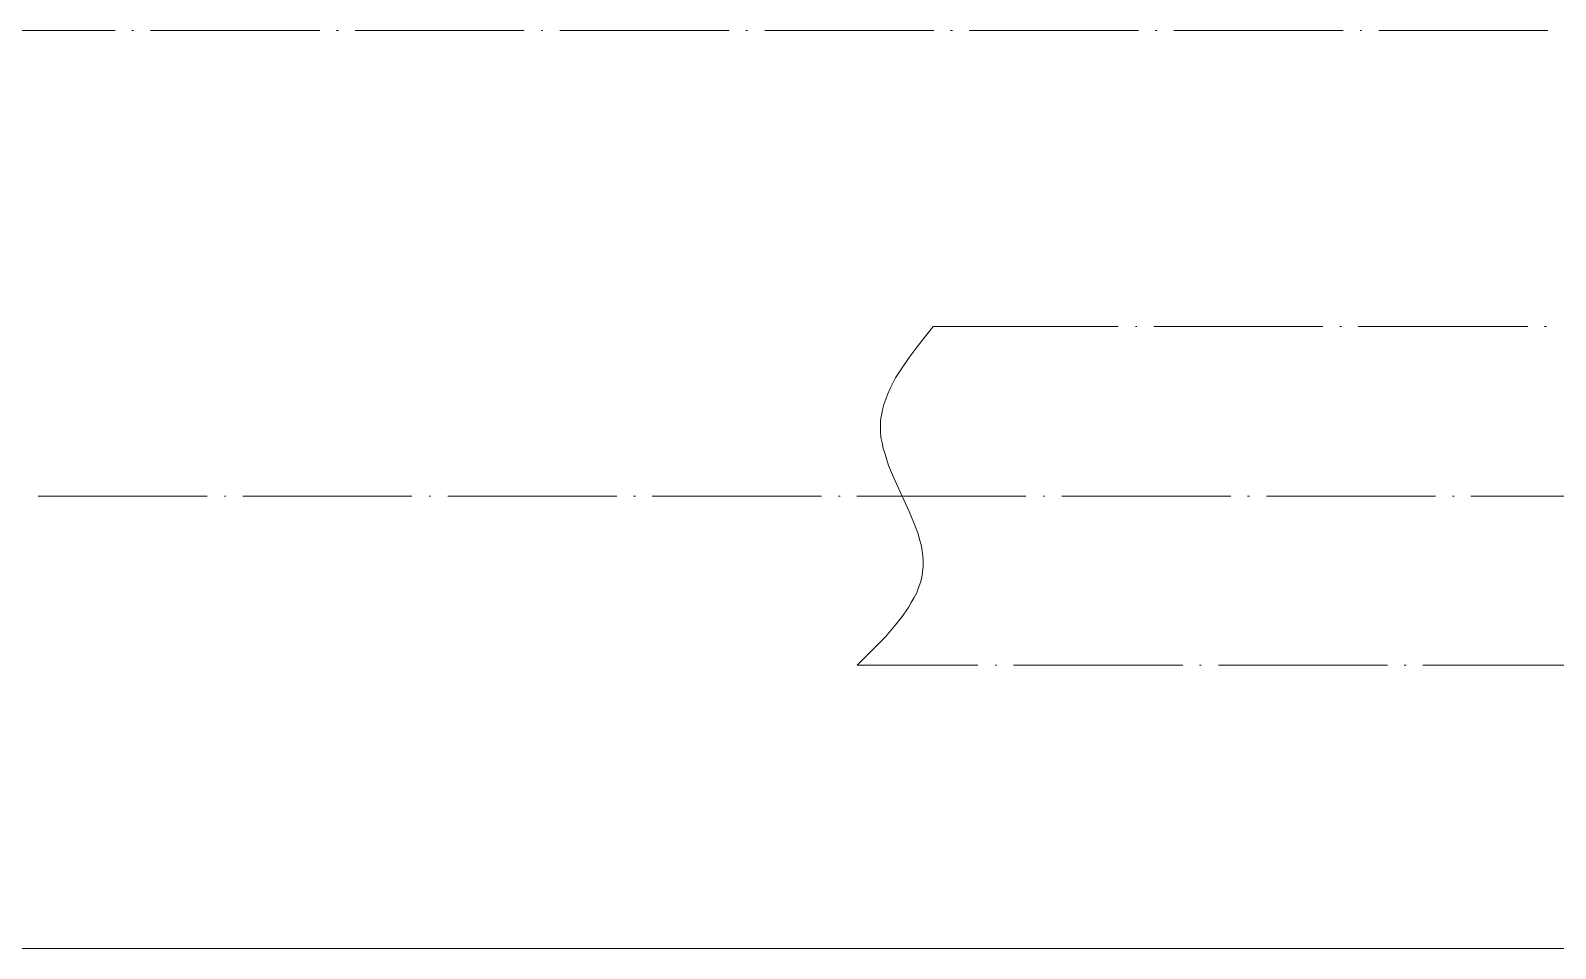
# Model space of a CAD drawing. Header units: millimetres. Extents: x 261 to 114907, y 32 to 1998430.
# Drawn here: x 68872 to 70675, y 1986487 to 1987572 of the extents above; entities that cross this region are included whole.
import ezdxf

# ---------------------------------------------------------------- set-up
doc = ezdxf.new("R2010")
doc.units = ezdxf.units.MM

msp = doc.modelspace()

# ---------------------------------------------------------------- linework, layer by layer
at = {"color": 0, "lineweight": 0}
for points in [[(68771.6, 1987572.4), (68971.6, 1987572.4)], [(68991.4, 1987572.4), (68993.5, 1987572.4)], [(69013.3, 1987572.4), (69213.7, 1987572.4)], [(69233.5, 1987572.4), (69235.7, 1987572.4)], [(69255.5, 1987572.4), (69455.5, 1987572.4)], [(69475.7, 1987572.4), (69477.4, 1987572.4)], [(69497.7, 1987572.4), (69697.6, 1987572.4)], [(69717.5, 1987572.4), (69719.6, 1987572.4)], [(69739.9, 1987572.4), (69939.8, 1987572.4)], [(69959.6, 1987572.4), (69961.8, 1987572.4)], [(69981.6, 1987572.4), (70182, 1987572.4)], [(70201.8, 1987572.4), (70204, 1987572.4)], [(70223.8, 1987572.4), (70423.7, 1987572.4)], [(70444, 1987572.4), (70445.7, 1987572.4)], [(70466, 1987572.4), (70665.9, 1987572.4)], [(69849.3, 1986822.2), (69871.7, 1986844.6), (69882.5, 1986855.8), (69892.4, 1986867.4), (69901.5, 1986878.6), (69909.7, 1986890.2), (69913.1, 1986896.3), (69916.6, 1986902.3), (69919.6, 1986907.9), (69921.7, 1986913.9), (69923.9, 1986920), (69925.6, 1986926), (69926.5, 1986932.5), (69927.3, 1986938.5), (69927.3, 1986945), (69926.9, 1986951.4), (69926, 1986957.9), (69924.7, 1986964.4), (69923, 1986970.8), (69921.3, 1986977.3), (69916.1, 1986990.6), (69910.5, 1987004), (69904.5, 1987017.8), (69892, 1987044.5), (69886.4, 1987058.3), (69882.1, 1987071.7), (69879.9, 1987078.5), (69878.6, 1987085), (69877.3, 1987091.5), (69876.9, 1987098.4), (69876.9, 1987104.8), (69876.9, 1987111.3), (69877.8, 1987117.8), (69879.1, 1987124.2), (69880.8, 1987130.3), (69882.9, 1987136.7), (69885.5, 1987142.8), (69888.1, 1987149.2), (69894.6, 1987161.7), (69902.3, 1987173.8), (69910.5, 1987185.8), (69920, 1987198.3), (69939, 1987222.5)], [(70157.9, 1987222.5), (69939, 1987222.5)], [(70179.8, 1987222.5), (70178.1, 1987222.5)], [(70400, 1987222.5), (70200.1, 1987222.5)], [(70422, 1987222.5), (70419.9, 1987222.5)], [(70642.2, 1987222.5), (70441.8, 1987222.5)], [(70664.2, 1987222.5), (70662, 1987222.5)], [(68880.6, 1987022.1), (69080.6, 1987022.1)], [(69100.8, 1987022.1), (69102.5, 1987022.1)], [(69122.8, 1987022.1), (69322.7, 1987022.1)], [(69343, 1987022.1), (69344.7, 1987022.1)], [(69365, 1987022.1), (69564.9, 1987022.1)], [(69584.7, 1987022.1), (69586.9, 1987022.1)], [(69606.7, 1987022.1), (69807.1, 1987022.1)], [(69826.9, 1987022.1), (69829.1, 1987022.1)], [(69848.9, 1987022.1), (70048.8, 1987022.1)], [(70069.1, 1987022.1), (70070.8, 1987022.1)], [(70091.1, 1987022.1), (70291, 1987022.1)], [(70310.8, 1987022.1), (70313, 1987022.1)], [(70333.3, 1987022.1), (70533.2, 1987022.1)], [(70553, 1987022.1), (70555.2, 1987022.1)], [(70575, 1987022.1), (70774.9, 1987022.1)], [(69992, 1986822.2), (69849.3, 1986822.2)], [(70013.9, 1986822.2), (70012.2, 1986822.2)], [(70234.1, 1986822.2), (70034.2, 1986822.2)], [(70256.1, 1986822.2), (70254, 1986822.2)], [(70476.3, 1986822.2), (70276.4, 1986822.2)], [(70498.3, 1986822.2), (70496.1, 1986822.2)], [(70718.1, 1986822.2), (70518.1, 1986822.2)], [(68706.5, 1986487.3), (74117.6, 1986487.3)]]:
    msp.add_lwpolyline(points, dxfattribs=at)

doc.saveas('drawing.dxf')
